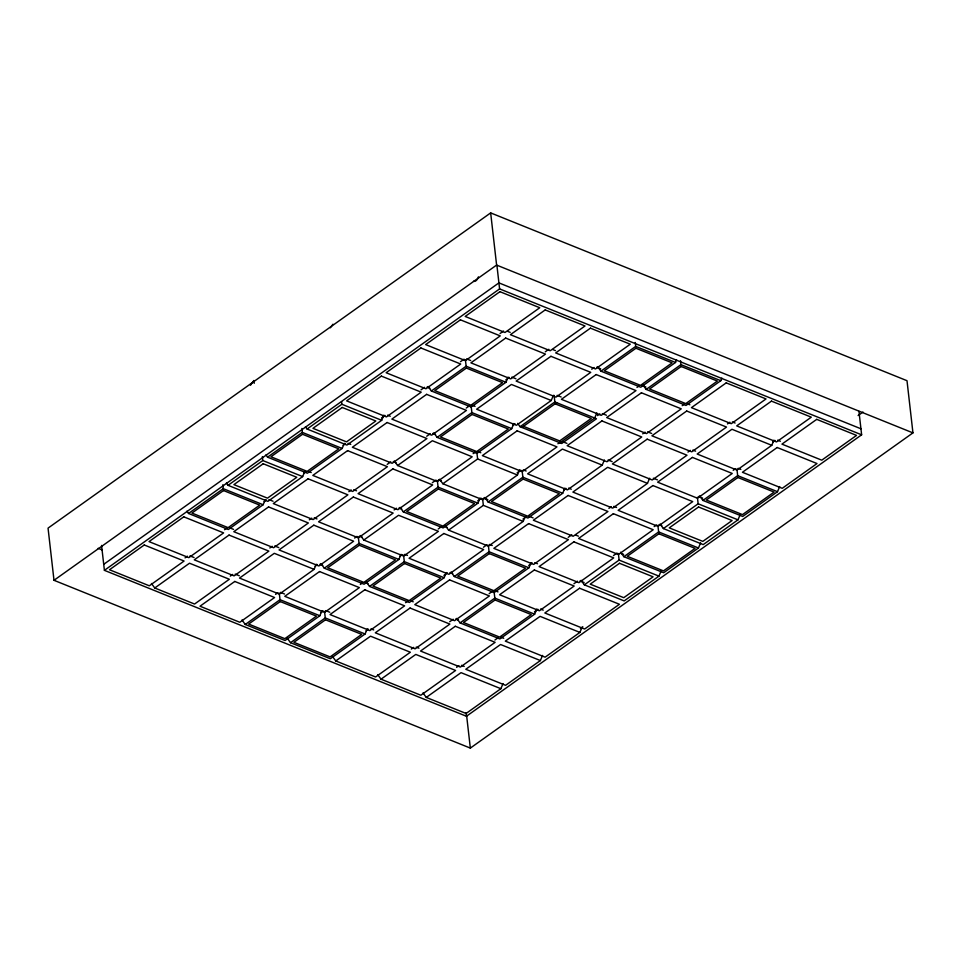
<?xml version="1.0" encoding="UTF-8"?>
<svg xmlns="http://www.w3.org/2000/svg" width="961" height="961" viewBox="0 0 961 961"><rect width="100%" height="100%" fill="white"/><g stroke="black" fill="none" stroke-linecap="round" stroke-linejoin="round"><path stroke-width="1.44" d="M186.902 511.204L188.524 513.462L228.346 529.511L263.134 504.741L265.296 499.612M226.412 483.071L228.045 485.317L267.867 501.366L302.643 476.596L304.817 471.467M265.933 454.925L267.566 457.172L307.388 473.22L342.164 448.451L344.326 443.321M314.115 569.368L274.293 553.32L239.517 578.078L279.339 594.126L314.115 569.368L316.277 564.227M305.454 426.78L307.088 429.026L346.909 445.075L381.685 420.305L383.847 415.176M241.992 619.965L245.247 624.47L285.069 640.519L319.857 615.749L322.019 610.619M287.243 638.2L290.51 642.705L330.332 658.753L365.108 633.984L367.27 628.854M321.022 563.675L324.289 568.179L364.111 584.228L398.887 559.458L401.049 554.329M428.113 386.478L431.381 390.983L471.202 407.032L505.979 382.262L508.141 377.132M366.285 581.922L369.541 586.414L409.362 602.463L444.138 577.705L446.312 572.564M400.064 507.384L403.332 511.889L443.153 527.937L477.929 503.168L480.092 498.038M433.855 432.858L437.111 437.363L476.932 453.412L511.708 428.642L513.883 423.513M439.585 479.239L442.853 483.743L482.674 499.792L517.45 475.022L519.613 469.893M551.23 400.497L511.408 384.448L476.632 409.218L516.453 425.267L551.23 400.497L553.392 395.367M445.315 525.631L448.583 530.124L488.404 546.172L523.18 521.415L525.343 516.273M451.057 572.011L454.313 576.516L494.146 592.565L528.922 567.795L531.085 562.665M484.837 497.486L488.104 501.978L527.925 518.039L562.702 493.269L564.864 488.128M596.841 412.882L594.679 418.011L559.903 442.781M423.008 692.917L426.264 697.422L466.085 713.47L500.861 688.701L503.035 683.571M456.787 618.391L460.055 622.896L499.876 638.945L534.652 614.175L536.815 609.046M602.223 465.124L562.401 449.075L527.625 473.833L567.446 489.894L602.223 465.124L604.385 459.995M540.382 660.555L500.561 644.507L465.785 669.276L505.606 685.325L540.382 660.555L542.545 655.426M597.67 366.67L600.925 371.162L640.747 387.223L675.523 362.453L676.604 359.882M579.903 632.422L540.082 616.361L505.306 641.131L545.127 657.18L579.903 632.422L582.066 627.281M647.474 483.359L607.652 467.31L572.876 492.08L612.698 508.129L647.474 483.359L649.636 478.23M642.921 384.905L646.176 389.409L685.998 405.458L720.786 380.688L721.867 378.117M581.081 580.348L584.348 584.841L624.169 600.901L658.946 576.132L661.108 570.99M620.602 552.203L623.869 556.695L663.691 572.756L698.467 547.986L700.629 542.845M660.123 524.057L663.378 528.562L703.212 544.611L737.988 519.841L740.15 514.712M771.767 445.315L731.946 429.267L697.169 454.024L736.991 470.085L771.767 445.315L773.929 440.174M699.644 495.912L702.899 500.417L742.721 516.465L777.509 491.696L779.671 486.566M250.449 385.301L253.908 380.52L254.197 383.331M330.356 327.809L332.938 324.229M490.663 212.898L48.05 528.118L53.996 580.3L470.337 748.102L912.95 432.882L907.004 380.7L490.663 212.898L496.609 265.08L53.996 580.3M103.716 564.323L498.915 282.882L860.948 428.786M101.566 545.428L104.401 570.341L499.6 288.901L861.633 434.816L858.954 411.356M188.524 513.462L223.3 488.693L263.134 504.741M228.045 485.317L262.821 460.547L302.643 476.596M267.566 457.172L302.343 432.402L342.164 448.451M307.088 429.026L341.864 404.257L381.685 420.305M185.053 557.873L187.419 556.191M224.562 529.727L226.94 528.045M264.083 501.582L266.461 499.9M303.604 473.449L305.982 471.755M343.125 445.303L345.492 443.61M381.457 417.999L385.013 415.464M420.978 389.854L424.534 387.319M460.499 361.708L464.055 359.174M500.02 333.563L503.576 331.028M154.745 587.988L189.521 563.218L229.343 579.267L194.566 604.037L154.745 587.988L151.478 583.483M431.381 390.983L466.157 366.213L505.979 382.262M230.304 576.12L232.67 574.426M269.825 547.974L272.191 546.28M309.346 519.829L311.712 518.135M348.855 491.684L351.233 489.99M387.199 464.379L390.755 461.845M426.708 436.234L430.276 433.711M466.229 408.089L469.785 405.566M505.75 379.955L509.306 377.421M545.271 351.81L548.827 349.275M397.59 465.508L432.366 440.739L472.199 456.787L437.423 481.557L397.59 465.508L394.334 461.004M437.111 437.363L471.887 412.593L511.708 428.642M275.555 594.354L277.921 592.661M315.076 566.209L317.442 564.527M354.597 538.064L356.963 536.382M394.118 509.919L396.485 508.237M432.33 482.698L436.006 480.092M473.148 453.628L475.611 451.874M512.669 425.495L515.048 423.801M591.712 369.204L594.078 367.51M520.081 426.72L554.857 401.962L596.493 418.744L561.704 443.501L520.081 426.72L517.631 423.357M245.247 624.47L280.023 599.7L319.857 615.749M324.289 568.179L359.066 543.409L398.887 559.458M363.811 540.034L398.587 515.264L438.408 531.313L403.632 556.083L363.811 540.034L360.543 535.529M403.332 511.889L438.108 487.119L477.929 503.168M442.853 483.743L477.629 458.974L517.45 475.022M521.883 427.453L556.659 402.683M600.925 371.162L635.702 346.404L675.523 362.453M320.806 612.589L323.184 610.908M360.327 584.444L362.705 582.762M399.848 556.311L402.215 554.617M438.18 529.006L441.736 526.472M477.701 500.861L481.353 498.266M517.114 472.8L520.778 470.181M557.921 443.73L560.299 442.036M597.442 415.584L599.82 413.891M636.963 387.439L639.341 385.757M290.51 642.705L325.286 617.935L365.108 633.984M369.541 586.414L404.317 561.644L444.138 577.705M448.583 530.124L483.359 505.366L523.18 521.415M488.104 501.978L522.88 477.221L562.702 493.269M646.176 389.409L680.953 364.639L720.786 380.688M366.069 630.836L368.435 629.143M405.578 602.691L407.957 600.997M443.922 575.387L447.478 572.852M483.431 547.241L486.999 544.707M522.952 519.096L526.508 516.562M563.663 490.11L566.029 488.428M642.705 433.819L645.071 432.138M682.214 405.674L684.592 403.992M335.761 660.94L370.538 636.182L410.359 652.231L375.583 676.988L335.761 660.94L332.494 656.447M454.313 576.516L489.089 551.746L528.922 567.795M411.32 649.071L413.686 647.378M449.652 621.767L453.208 619.244M489.173 593.634L492.729 591.099M528.694 565.488L532.25 562.954M568.215 537.343L571.771 534.809M608.914 508.357L611.28 506.663M687.956 452.066L690.322 450.373M727.477 423.921L729.843 422.227M381.012 679.187L415.789 654.417L455.61 670.466L420.834 695.235L381.012 679.187L377.745 674.682M460.055 622.896L494.831 598.126L534.652 614.175M456.571 667.306L458.938 665.625M494.903 640.014L498.459 637.479M534.424 611.869L537.98 609.334M573.945 583.723L577.501 581.189M613.466 555.578L617.022 553.043M654.165 526.592L656.543 524.898M733.207 470.301L735.573 468.608M772.728 442.156L775.095 440.474M426.264 697.422L461.04 672.652L500.861 688.701M584.348 584.841L619.124 560.083L658.946 576.132M623.869 556.695L658.645 531.938L698.467 547.986M663.378 528.562L698.154 503.792L737.988 519.841M702.899 500.417L737.676 475.647L777.509 491.696M858.101 415.536L862.99 412.053M580.408 628.578L582.846 626.848M104.401 570.341L466.433 716.257L861.633 434.816M496.609 265.08L912.95 432.882M507.48 331.281L510.195 332.374M552.731 349.528L555.446 350.621M596.625 367.21L600.697 368.856M641.876 385.457L645.948 387.091M687.139 403.692L689.854 404.785M732.39 421.927L735.105 423.032M777.641 440.174L780.356 441.267M466.602 358.885L470.674 360.519M511.853 377.12L515.925 378.766M557.104 395.355L561.176 397.001M602.355 413.602L606.427 415.236M647.618 431.837L651.69 433.483M692.869 450.072L695.584 451.165M738.12 468.319L740.835 469.412M555.086 403.812L591.291 418.407L559.674 440.919L523.469 426.336M427.08 387.031L429.795 388.124M472.331 405.266L475.046 406.359M562.846 441.748L566.918 443.381M608.097 459.983L612.169 461.628M653.348 478.218L657.42 479.863M698.599 496.465L702.671 498.098M387.559 415.164L390.274 416.269M432.81 433.411L435.525 434.504M477.977 451.61L480.788 452.739M523.325 469.893L526.135 471.022M568.576 488.128L571.29 489.221M613.827 506.363L616.542 507.456M659.078 524.61L661.793 525.703M348.038 443.309L350.753 444.402M393.289 461.556L396.004 462.649M438.552 479.791L441.363 480.92M483.707 497.99L487.876 499.672M529.055 516.273L533.127 517.907M575.663 535.061L578.378 536.154M620.926 553.296L623.641 554.389M308.517 471.455L311.232 472.548M353.78 489.702L356.495 490.795M399.031 507.937L401.746 509.03M444.282 526.172L446.997 527.265M489.533 544.419L492.248 545.512M534.784 562.653L537.511 563.747M580.048 580.888L584.12 582.534M268.996 499.6L273.068 501.246M314.259 517.847L316.974 518.94M359.51 536.082L362.225 537.175M404.761 554.317L407.476 555.41M450.012 572.564L452.727 573.657M495.275 590.799L497.99 591.892M540.526 609.034L543.241 610.127M229.487 527.745L233.559 529.391M274.738 545.98L278.81 547.626M319.989 564.227L322.704 565.32M365.24 582.462L367.955 583.555M410.503 600.697L413.218 601.802M455.754 618.944L458.469 620.037M501.005 637.179L503.72 638.272M189.966 555.89L194.038 557.536M235.217 574.125L239.289 575.771M280.468 592.372L284.54 594.006M325.719 610.607L329.791 612.253M370.982 628.842L373.697 629.935M416.233 647.089L418.948 648.182M461.484 665.324L464.199 666.417M98.178 548.323L102.359 550.004M736.919 469.076L737.676 475.647M697.398 497.221L698.154 503.792M680.496 360.699L680.953 364.639M657.877 525.367L658.645 531.938M635.245 342.464L635.702 346.404M618.355 553.512L619.124 560.083M554.089 395.391L554.857 401.962M522.111 470.65L522.88 477.221M494.062 591.568L494.831 598.126M488.332 545.175L489.089 551.746M482.602 498.795L483.359 505.366M476.86 452.415L477.629 458.974M471.13 406.035L471.887 412.593M465.388 359.642L466.157 366.213M437.339 480.56L438.108 487.119M403.56 555.086L404.317 561.644M358.309 536.851L359.066 543.409M341.563 401.638L341.864 404.257M324.518 611.376L325.286 617.935M301.886 428.462L302.343 432.402M279.267 593.129L280.023 599.7M262.365 456.607L262.821 460.547M222.844 484.752L223.3 488.693M496.921 265.44L499.6 288.901M466.59 715.296L470.337 748.102M466.025 712.642L466.433 716.257M478.41 276.864A4.829 2.847 -68 0 1 473.533 281.237M144.27 544.983L109.494 569.753L149.315 585.802L184.092 561.032L144.27 544.983M183.779 516.838L149.003 541.608L188.836 557.656L223.613 532.887L183.779 516.838M381.385 376.111L346.609 400.881L386.43 416.93L421.206 392.16L381.385 376.111M420.906 347.966L386.13 372.736L425.951 388.785L460.727 364.027L420.906 347.966M460.427 319.833L425.639 344.591L465.472 360.639L500.249 335.882L460.427 319.833M499.936 291.688L465.16 316.445L504.981 332.506L539.77 307.736L499.936 291.688M223.529 490.542L191.924 513.066L228.117 527.649L259.734 505.138L223.529 490.542M302.571 434.264L270.954 456.775L307.16 471.37L338.777 448.847L302.571 434.264M263.218 463.755L233.907 484.632L267.47 498.158L296.781 477.281L263.218 463.755M342.26 407.464L312.95 428.342L346.513 441.868L375.823 420.99L342.26 407.464M229.042 535.073L194.266 559.843L234.088 575.891L268.864 551.121L229.042 535.073M268.563 506.927L233.787 531.697L273.609 547.746L308.385 522.976L268.563 506.927M308.073 478.782L273.296 503.552L313.13 519.601L347.906 494.843L308.073 478.782M347.594 450.637L312.818 475.407L352.639 491.455L387.415 466.698L347.594 450.637M387.115 422.504L352.339 447.261L392.16 463.31L426.936 438.552L387.115 422.504M426.636 394.358L391.86 419.116L431.681 435.177L466.457 410.407L426.636 394.358M505.678 338.068L470.902 362.838L510.723 378.886L545.5 354.116L505.678 338.068M545.199 309.922L510.423 334.692L550.245 350.741L585.021 325.971L545.199 309.922M466.385 368.063L434.768 390.586L470.974 405.17L502.591 382.658L466.385 368.063M234.772 581.453L199.996 606.223L239.818 622.272L274.594 597.514L234.772 581.453M313.815 525.174L279.038 549.932L318.86 565.993L353.636 541.223L313.815 525.174M353.336 497.029L318.559 521.799L358.381 537.848L393.157 513.078L353.336 497.029M392.857 468.884L358.069 493.654L397.902 509.702L432.678 484.933L392.857 468.884M550.929 356.303L516.153 381.073L555.975 397.121L590.751 372.351L550.929 356.303M590.45 328.157L555.674 352.927L595.496 368.976L630.272 344.206L590.45 328.157M472.115 414.443L440.498 436.967L476.704 451.55L508.321 429.038L472.115 414.443M319.545 571.555L284.768 596.325L324.59 612.373L359.366 587.603L319.545 571.555M517.15 430.828L482.362 455.598L522.195 471.647L556.972 446.889L517.15 430.828M596.18 374.55L561.404 399.308L601.226 415.356L636.002 390.598L596.18 374.55M280.252 601.55L248.647 624.073L284.84 638.657L316.457 616.145L280.252 601.55M359.294 545.259L327.677 567.783L363.883 582.366L395.5 559.855L359.294 545.259M438.336 488.981L406.719 511.492L442.925 526.087L474.542 503.564L438.336 488.981M635.93 348.254L604.313 370.766L640.519 385.361L672.135 362.85L635.93 348.254M364.796 589.79L330.019 614.559L369.853 630.608L404.629 605.838L364.796 589.79M443.838 533.499L409.062 558.269L448.883 574.318L483.659 549.56L443.838 533.499M601.922 420.93L567.146 445.7L606.968 461.748L641.744 436.979L601.922 420.93M641.431 392.785L606.655 417.555L646.489 433.603L681.265 408.833L641.431 392.785M325.515 619.797L293.898 642.308L330.103 656.904L361.708 634.38L325.515 619.797M404.545 563.506L372.94 586.018L409.134 600.613L440.751 578.09L404.545 563.506M523.108 479.071L491.491 501.582L527.697 516.177L559.314 493.666L523.108 479.071M681.181 366.489L649.576 389.013L685.77 403.596L717.386 381.085L681.181 366.489M410.059 608.037L375.283 632.794L415.104 648.855L449.88 624.085L410.059 608.037M449.58 579.891L414.792 604.649L454.625 620.71L489.401 595.94L449.58 579.891M528.61 523.601L493.834 548.371L533.655 564.419L568.431 539.65L528.61 523.601M568.131 495.456L533.355 520.225L573.176 536.274L607.953 511.504L568.131 495.456M647.173 439.165L612.397 463.935L652.219 479.983L686.995 455.214L647.173 439.165M686.695 411.02L651.918 435.789L691.74 451.838L726.516 427.068L686.695 411.02M726.216 382.874L691.439 407.644L731.261 423.693L766.037 398.935L726.216 382.874M489.329 553.596L457.712 576.12L493.906 590.703L525.523 568.191L489.329 553.596M455.31 626.272L420.534 651.041L460.355 667.09L495.131 642.32L455.31 626.272M534.352 569.981L499.576 594.751L539.397 610.8L574.173 586.03L534.352 569.981M573.873 541.836L539.085 566.606L578.918 582.654L613.695 557.885L573.873 541.836M613.382 513.691L578.606 538.46L618.428 554.509L653.216 529.739L613.382 513.691M652.903 485.545L618.127 510.315L657.949 526.364L692.725 501.606L652.903 485.545M692.425 457.412L657.648 482.17L697.47 498.218L732.246 473.461L692.425 457.412M771.467 401.121L736.691 425.879L776.512 441.94L811.288 417.17L771.467 401.121M495.059 599.988L463.442 622.5L499.648 637.095L531.265 614.572L495.059 599.988M579.603 588.228L544.827 612.986L584.648 629.035L619.425 604.277L579.603 588.228M777.197 447.502L742.421 472.271L782.242 488.32L817.018 463.55L777.197 447.502M816.718 419.356L781.942 444.126L821.763 460.175L856.539 435.405L816.718 419.356M658.874 533.787L627.257 556.299L663.462 570.894L695.079 548.383L658.874 533.787M737.904 477.497L706.299 500.02L742.493 514.603L774.11 492.092L737.904 477.497M619.521 563.29L590.21 584.156L623.773 597.682L653.084 576.816L619.521 563.29M698.563 507L669.252 527.865L702.815 541.391L732.114 520.526L698.563 507"/></g></svg>
